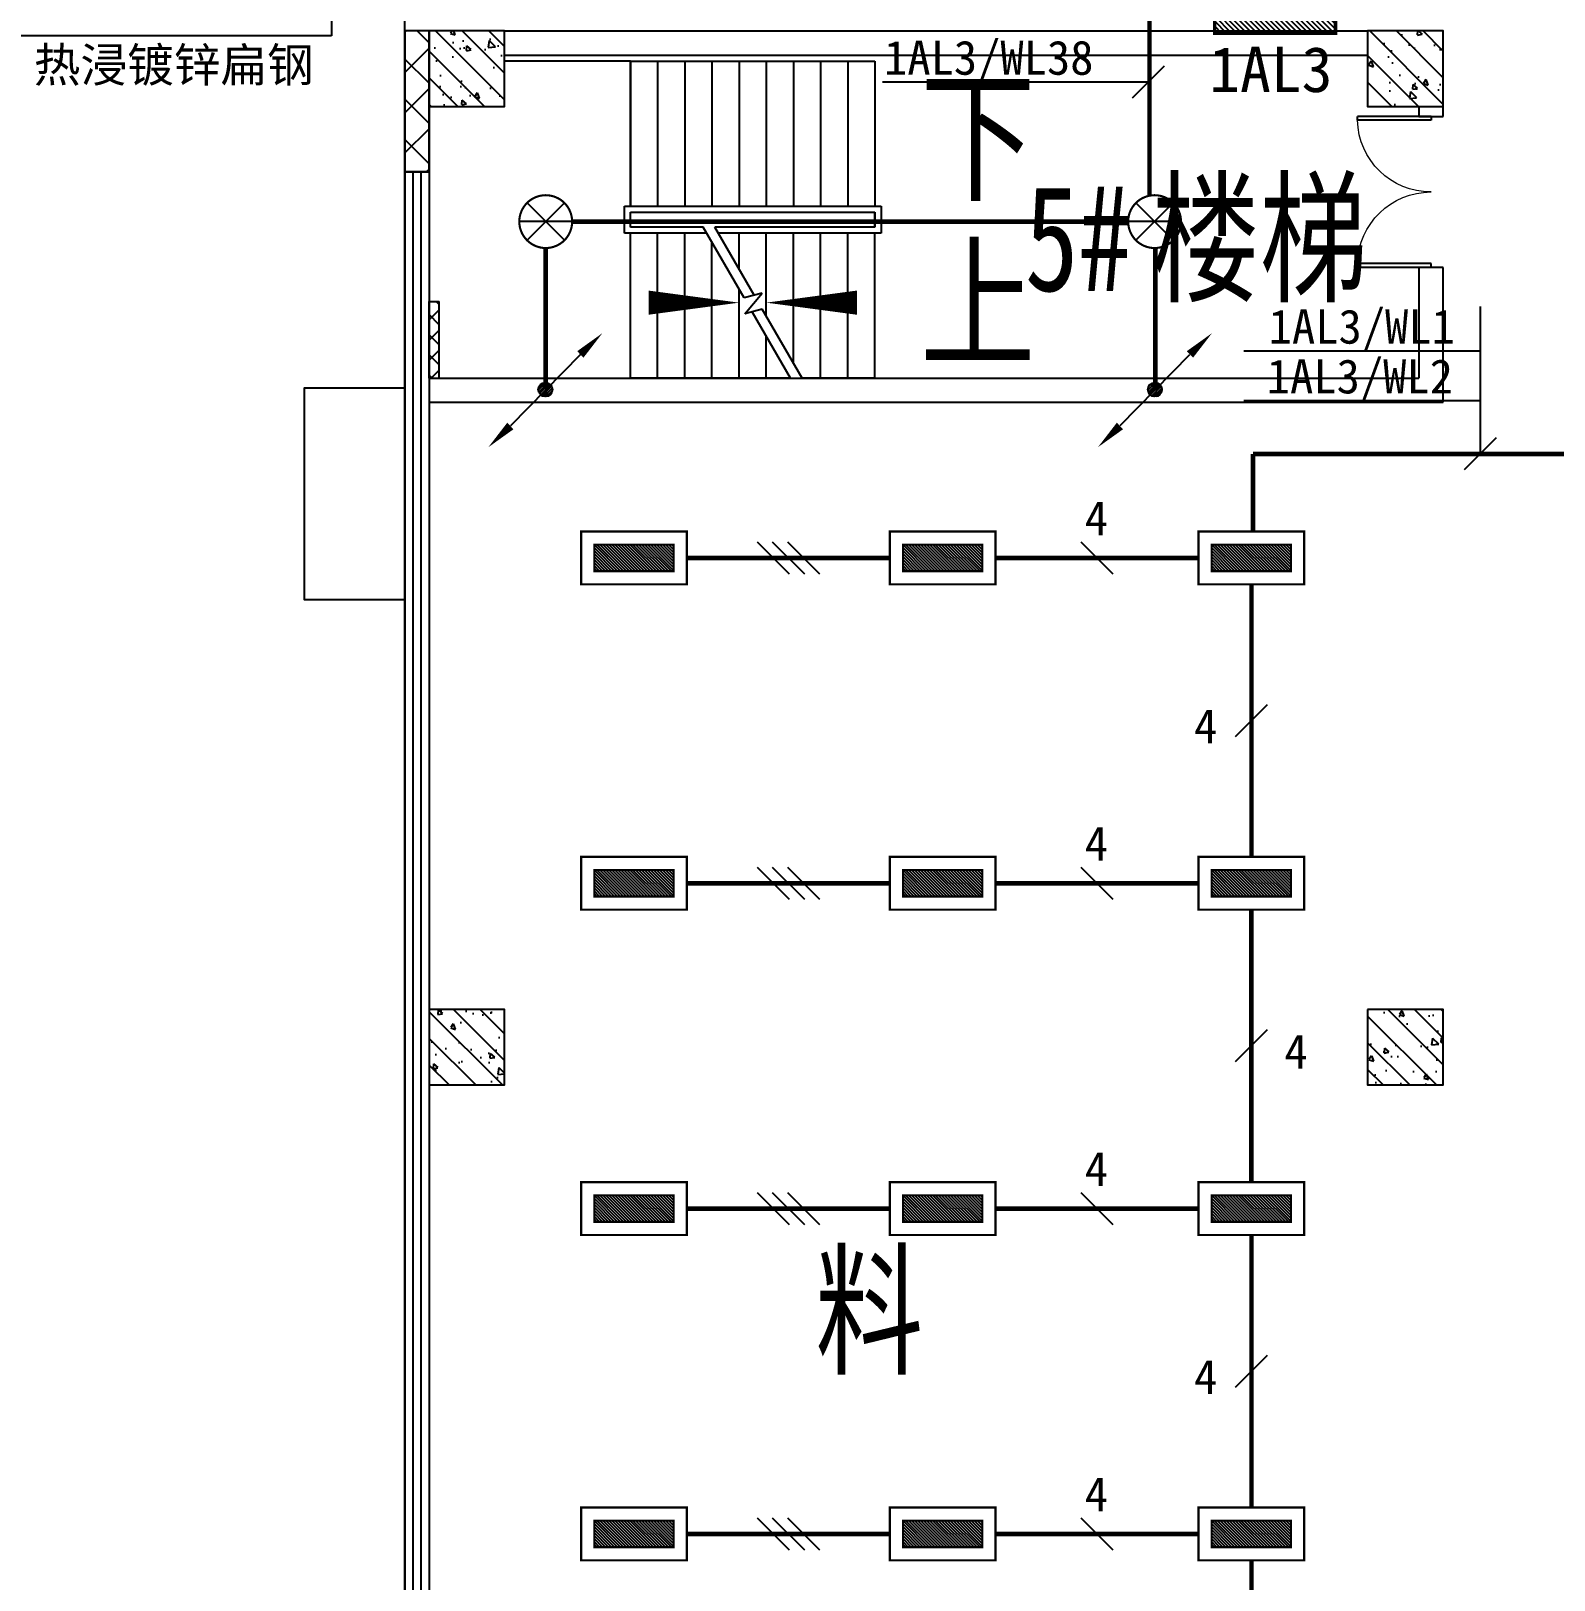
# Model space of a CAD drawing. Header units: millimetres. Extents: x -633009578 to 5705885, y -633235091 to 2571734.
# Drawn here: x 2773864 to 2788997, y 2112540 to 2127935 of the extents above; entities that cross this region are included whole.
import ezdxf

# ---------------------------------------------------------------- set-up
doc = ezdxf.new("R2010")
doc.units = ezdxf.units.MM
doc.header["$LTSCALE"] = 1000
doc.header["$MEASUREMENT"] = 0
doc.layers.get('0').update_dxf_attribs({"color": 9})
for name, color, linetype in [('3T_WOOD', 21, 'Continuous'), ('A-COLUM(柱)', 255, 'Continuous'), ('A-DOOR(门）', 4, 'Continuous'), ('A-F-AREA(计算)', 5, 'Continuous'), ('A-FLOR(看线)', 8, 'Continuous'), ('A-HATH(填充)', 8, 'Continuous'), ('A-STAR(楼梯)', 51, 'Continuous'), ('A-TEXT(房间)', 243, 'Continuous'), ('A-WALL(墙)', 255, 'Continuous'), ('A-WINDOW（窗）', 4, 'Continuous'), ('DIM_SYMB', 3, 'Continuous'), ('PUB_TEXT', 7, 'Continuous'), ('WALL', 9, 'Continuous'), ('电-弱电平面-箭头', 3, 'Continuous'), ('电-强电平面-标注', 3, 'Continuous'), ('电-强电平面-线缆', 3, 'Continuous'), ('电-桥架', 4, 'Continuous'), ('设备-照明', 3, 'Continuous'), ('设备-箱柜', 3, 'Continuous')]:
    doc.layers.add(name, color=color, linetype=linetype)
doc.styles.add('_TCH', font='simhei.ttf', dxfattribs={"width": 0.75, "bigfont": 'hztxt.shx'})
doc.styles.add('_TCH_DIM', font='simhei.ttf', dxfattribs={"width": 0.8, "bigfont": 'hztxt.shx'})
doc.styles.add('ELEC-DIM', font='simhei.ttf')
doc.styles.add('IDQSTYLE', font='simhei.ttf', dxfattribs={"width": 0.707, "bigfont": 'hztxt.shx'})

# ---------------------------------------------------------------- blocks, each defined once
blk = doc.blocks.new('$DorLib2D$00000002')
for p, q in [((-0.5, -5.684341886080802e-17), (-0.5000000000000007, 0.4875)), ((-0.4750000000000007, 0.4875), (-0.5000000000000007, 0.4875)), ((-0.475, -2.842170943040401e-17), (-0.4750000000000007, 0.4875)), ((0.475, -2.842170943040401e-17), (0.4750000000000007, 0.4875)), ((0.4750000000000007, 0.4875), (0.5000000000000007, 0.4875)), ((0.5, -5.684341886080802e-17), (0.5000000000000007, 0.4875)), ((-0.5, -5.684341886080802e-17), (-0.475, -2.842170943040401e-17)), ((0.5, -5.684341886080802e-17), (0.475, -2.842170943040401e-17))]:
    blk.add_line(p, q)
at = {"lineweight": 13}
for centre, start, end in [((-0.4875, -4.263256414560601e-17), 0, 88.53071641864632), ((0.4875, -4.263256414560601e-17), 91.4692835813537, 180)]:
    blk.add_arc(centre, 0.4875, start, end, dxfattribs=at)
blk = doc.blocks.new('$TCHSYS$WIN2D')
for p, q in [((-0.5, 0.5), (0.5, 0.5)), ((-0.5, 0.5), (-0.4999999999999999, -0.5)), ((0.5, 0.1666666666666666), (-0.5, 0.1666666666666666)), ((0.5, -0.1666666666666667), (-0.5, -0.1666666666666667)), ((-0.4999999999999999, -0.5), (0.5, -0.5))]:
    blk.add_line(p, q)
blk = doc.blocks.new('_FZH')
h = blk.add_hatch()
h.set_pattern_fill('钢筋混凝土', color=256, scale=0.1, style=0)
h.set_pattern_definition([(45, (0, 0), (-0.1767766952966369, 0.1767766952966369), []), (50, (0, 0), (0.7172601826007535, -0.06275213498259512), [0.07500000000000001, -0.8250000000000001]), (355, (0, 0), (-0.138751333613, 0.7521921337000119), [0.06, -0.66]), (100.4514, (0.05977168000000001, -0.00522934), (0.5785093817140216, 0.6894395420609536), [0.06374019, -0.701142112]), (46.1842, (0, 0.2), (1.067241048625645, -0.1655190143290181), [0.1125, -1.2375]), (96.6356, (0.088936745, 0.186206693), (0.9346627055487033, 0.9741178709004418), [0.095610288, -1.051713]), (351.1842, (0, 0.2), (0.9346619451336272, 0.9741186009253247), [0.09000000000000001, -0.9900000000000001]), (21, (0.1, 0.15), (0.5969070521184617, -0.4026188906653388), [0.07500000000000001, -0.8250000000000001]), (326, (0.1, 0.15), (0.2433153319215824, 0.7251500450468529), [0.06, -0.66]), (71.4514, (0.149742233, 0.116448394), (0.84022262858149, 0.3225304967099524), [0.06374019, -0.701142112]), (37.50000000000001, (0, 0), (0.01215985531729062, 0.3328938538313115), [0, -0.652, 0, -0.67, 0, -0.6625000000000001]), (7.499999999999999, (0, 0), (0.2630695374421486, 0.3944117118823603), [0, -0.382, 0, -0.637, 0, -0.2525]), (-32.5, (-0.223, 0), (0.533822436172409, -0.02255487173437976), [0, -0.25, 0, -0.78, 0, -1.035]), (-42.5, (-0.323, 0), (0.5831861693423862, 0.1001049823323177), [0, -0.325, 0, -0.518, 0, -0.735])])
h.paths.add_polyline_path([(-0.5, -0.5), (0.5, -0.5), (0.5, 0.5), (-0.5, 0.5)])
blk.add_lwpolyline([(-0.5, -0.5), (0.5, -0.5), (0.5, 0.5), (-0.5, 0.5)], close=True)
blk = doc.blocks.new('9-29-1')
at = {"layer": 'A-HATH(填充)'}
h = blk.add_hatch(dxfattribs=at)
h.set_pattern_fill('多孔材料', color=256, scale=100, style=0)
h.set_pattern_definition([(45, (-1310357.920547368, -13.22285339003429), (-200.0002033111466, 200.0002033111467), []), (135, (-1310357.920547368, -13.22285339003429), (-200.0002033111467, -200.0002033111466), [])])
h.paths.add_polyline_path([(1121700.598288357, 1449957.113137866), (1121700.598288356, 1448557.113138024), (1121940.598288355, 1448557.113138024), (1121940.598288357, 1449957.113137866)])
h = blk.add_hatch(dxfattribs=at)
h.set_pattern_fill('多孔材料', color=256, scale=50, style=0)
h.set_pattern_definition([(45, (-1310457.920547368, -13.22285339003429), (-100.0001016555733, 100.0001016555733), []), (135, (-1310457.920547368, -13.22285339003429), (-100.0001016555733, -100.0001016555733), [])])
h.paths.add_polyline_path([(1122040.5982886, 1446507.113137798), (1122040.59828857, 1447267.113135172), (1121940.59828857, 1447267.113135168), (1121940.5982886, 1446507.113137794)])
at = {"layer": 'A-F-AREA(计算)'}
blk.add_lwpolyline([(1121700.598288358, 1518097.113137865), (1255980.598288358, 1518097.113137865), (1255980.598288358, 1382017.113137865), (1121700.598288358, 1382017.113137865)], close=True, dxfattribs=at)
at = {"layer": 'A-FLOR(看线)'}
blk.add_lwpolyline([(1121700.598288365, 1446407.113136403), (1120700.598288365, 1446407.113136403), (1120700.598288365, 1444307.113136558), (1121700.598288359, 1444307.113136558)], dxfattribs=at)
at = {"layer": 'A-STAR(楼梯)'}
for p, q in [((1123940.598288404, 1449657.113137783), (1122690.598287918, 1449657.113137821)), ((1123940.598288404, 1449657.113137783), (1126370.598288404, 1449657.113137783)), ((1123940.598288404, 1449657.113137783), (1123940.598288569, 1448217.113137917)), ((1123940.598288734, 1448217.113137917), (1123940.598288404, 1449657.113137783)), ((1124210.598288404, 1449657.113137783), (1124210.598288243, 1448217.113137917)), ((1124480.598288404, 1449657.113137783), (1124480.598288243, 1448217.113137917)), ((1124750.598288404, 1449657.113137783), (1124750.598288569, 1448217.113137917)), ((1125020.598288404, 1449657.113137783), (1125020.598288243, 1448217.113137917)), ((1125290.598288404, 1449657.113137783), (1125290.598288243, 1448217.113137917)), ((1125560.598288404, 1449657.113137783), (1125560.598288569, 1448217.113137917)), ((1125830.598288404, 1449657.113137783), (1125830.598288243, 1448217.113137917)), ((1126100.598288404, 1449657.113137783), (1126100.598288243, 1448217.113137917)), ((1126370.598288404, 1449657.113137783), (1126370.598288569, 1448217.113137917)), ((1121940.598288352, 1449207.113138146), (1121940.598288404, 1446507.113137783)), ((1123880.598288662, 1447947.113137841), (1123880.598288662, 1448217.113137841)), ((1123880.598288662, 1448217.113137841), (1126430.598288662, 1448217.113137841)), ((1126430.598288662, 1448217.113137841), (1126430.598288662, 1447947.113137841)), ((1123940.598288404, 1448157.113137783), (1126370.598288404, 1448157.113137783)), ((1123940.598286337, 1448007.113137644), (1123940.598286337, 1448157.113137841)), ((1123940.598286337, 1448157.113137841), (1126370.598288662, 1448157.113137841)), ((1123940.598288507, 1448007.113137678), (1123940.598288537, 1448157.113137591)), ((1126370.598288662, 1448157.113137841), (1126370.598288662, 1448007.113137644)), ((1126370.598288404, 1448007.113137783), (1126370.598288404, 1448157.113137783)), ((1124699.491575815, 1447947.113137917), (1123880.598288662, 1447947.113137841)), ((1124664.850559773, 1448007.113137761), (1123940.598288404, 1448007.113137783)), ((1124664.850559822, 1448007.113137678), (1123940.598286337, 1448007.113137644)), ((1123940.598288404, 1446507.113137783), (1123940.598288569, 1447947.113137917)), ((1123940.598288404, 1446507.113137783), (1123940.598288507, 1447947.113137917)), ((1124210.598288404, 1446507.113137783), (1124210.598288569, 1447947.113137917)), ((1124480.598288404, 1446507.113137783), (1124480.598288243, 1447947.113137917)), ((1125070.657715692, 1447304.234525234), (1124664.850559776, 1448007.113137761)), ((1126370.598288404, 1448007.113137783), (1124780.320613687, 1448007.113137761)), ((1125170.657715755, 1447331.029444494), (1124780.320613359, 1448007.113137761)), ((1126370.598288662, 1448007.113137644), (1124780.320613735, 1448007.113137678)), ((1126430.598288662, 1447947.113137841), (1124814.961629756, 1447947.113137917)), ((1125020.598288787, 1447590.939996663), (1125020.598288569, 1447947.113137917)), ((1125290.598288346, 1447123.28627915), (1125290.598288243, 1447947.113137917)), ((1125560.598288291, 1446655.632561184), (1125560.598288569, 1447947.113137917)), ((1125830.598288404, 1446507.113137783), (1125830.598288569, 1447947.113137917)), ((1126100.598288404, 1446507.113137783), (1126100.598288243, 1447947.113137917)), ((1126370.598288404, 1446507.113137783), (1126370.598288569, 1447947.113137917)), ((1124750.598288404, 1446507.113137783), (1124750.598288503, 1447858.593714881)), ((1125020.598288404, 1446507.113137783), (1125020.598288764, 1447390.939996117)), ((1125251.057703864, 1447352.572553243), (1125070.657715692, 1447304.234525234)), ((1125078.165469497, 1447146.527611804), (1125251.057703864, 1447352.572553243)), ((1125250.517022144, 1447192.709068385), (1125078.165469497, 1447146.527611804)), ((1125530.875963192, 1446507.113137761), (1125150.517022045, 1447165.914149115)), ((1125646.346017229, 1446507.113137761), (1125250.517022144, 1447192.709068385)), ((1125290.598288404, 1446507.113137783), (1125290.598288369, 1446923.286278678)), ((1121940.598288404, 1446507.113137783), (1123940.598288404, 1446507.113137783)), ((1125530.875963243, 1446507.113137761), (1123940.598288404, 1446507.113137783)), ((1126370.598288404, 1446507.113137783), (1125646.34601738, 1446507.11313776))]:
    blk.add_line(p, q, dxfattribs=at)
at = {"layer": 'A-WALL(墙)'}
for p, q in [((1122690.598288357, 1449957.113137772), (1131265.598287918, 1449957.113137817)), ((1122690.598288357, 1449717.113137772), (1131265.598287918, 1449717.113137814)), ((1131775.598288462, 1449207.113137495), (1131775.598288354, 1449107.113138533)), ((1132015.598288425, 1449107.113138533), (1132015.598288375, 1449207.113137495)), ((1131775.598288354, 1449107.113138533), (1132015.598288425, 1449107.113138533)), ((1132015.598288425, 1447607.113138024), (1131775.598288354, 1447607.113138024)), ((1131775.598288354, 1447607.113138024), (1131775.598288437, 1446507.113137792)), ((1132015.598288439, 1446267.113137793), (1132015.598288425, 1447607.113138024)), ((1121940.5982886, 1446507.113137794), (1121940.59828857, 1447267.113135168)), ((1121940.59828857, 1447267.113135168), (1122040.59828857, 1447267.113135172)), ((1122040.5982886, 1446507.113137798), (1122040.59828857, 1447267.113135172)), ((1121940.5982886, 1446507.113137794), (1122040.5982886, 1446507.113137798)), ((1121940.598288356, 1446507.113137798), (1131775.598288437, 1446507.113137792)), ((1121940.598288356, 1446507.113137798), (1121940.598288356, 1446267.113137798)), ((1121940.598288356, 1446267.113137798), (1132015.598288439, 1446267.113137793))]:
    blk.add_line(p, q, dxfattribs=at)
at = {"layer": 'DIM_SYMB'}
for points in [[(1126505.598288404, 1448907.113137783, 0, 0, 0), (1122940.598288404, 1448907.113137783, 0, 0, 0), (1122940.598288404, 1447257.113137783, 0, 0, 0), (1125020.598288404, 1447257.113137783, 0, 240.0000000000001, 0), (1124120.598288404, 1447257.113137783, 0, 0, 0)], [(1126505.598288404, 1447257.113137783, 0, 0, 0), (1125290.598288404, 1447257.113137783, 0, 240.0000000000001, 0), (1126190.598288404, 1447257.113137783, 0, 0, 0)]]:
    blk.add_lwpolyline(points, format="xyseb", dxfattribs=at)
at = {"layer": 'WALL'}
for p, q in [((1121700.598288357, 1449957.113137866), (1121700.598288356, 1448557.113138024)), ((1121940.598288357, 1449957.113137866), (1121700.598288357, 1449957.113137866)), ((1121940.598288355, 1448557.113138024), (1121940.598288357, 1449957.113137866)), ((1121700.598288356, 1448557.113138024), (1121940.598288355, 1448557.113138024))]:
    blk.add_line(p, q, dxfattribs=at)
at = {"layer": 'A-COLUM(柱)', "xscale": 750, "yscale": 750, "zscale": 750, "rotation": 270}
for p in [(1122315.598288357, 1449582.113137866), (1131640.598288357, 1449582.113137866), (1122315.598288357, 1439857.113137866), (1131640.598288357, 1439857.113137866)]:
    blk.add_blockref('_FZH', p, dxfattribs=at)
at = {"layer": 'A-DOOR(门）', "extrusion": (0, 0, -1), "xscale": 1500, "yscale": 1500, "zscale": 1500, "rotation": 270}
blk.add_blockref('$DorLib2D$00000002', (-1131895.598288413, 1448357.113138479), dxfattribs=at)
at = {"layer": 'A-WINDOW（窗）', "xscale": 52000, "yscale": 240, "zscale": 52000, "rotation": 270}
blk.add_blockref('$TCHSYS$WIN2D', (1121820.598288357, 1422557.113137817), dxfattribs=at)
at = {"layer": 'A-TEXT(房间)', "style": '_TCH', "width": 0.75}
for s, p in [('楼梯', (1129118.504208307, 1447373.56058244, 1714.166666666667)), ('5#', (1127858.504208307, 1447373.56058244, 1714.166666666667)), ('料', (1125776.967396811, 1436714.845554315))]:
    blk.add_text(s, height=1050, dxfattribs=at).set_placement(p)
at = {"layer": 'PUB_TEXT', "style": '_TCH_DIM', "width": 0.8}
for s, p in [('下', (1126820.598288404, 1448382.113137783)), ('上', (1126820.598288404, 1446732.113137783))]:
    blk.add_text(s, height=1050, dxfattribs=at).set_placement(p)
blk = doc.blocks.new('*X27')
at = {"color": 0}
for p, q in [((99.8306862801869, 192.7445173280992), (101.9907448318158, 194.9045758797282)), ((99.8306862801869, 193.1687813968112), (101.5664807631039, 194.9045758797282)), ((99.8306862801869, 193.5930454655231), (101.142216694392, 194.9045758797282)), ((99.8306862801869, 194.017309534235), (100.71795262568, 194.9045758797282)), ((99.8306862801869, 194.441573602947), (100.2936885569681, 194.9045758797282)), ((99.8306862801869, 194.8658376716589), (99.86942448825616, 194.9045758797282)), ((99.91500890052772, 192.4045758797282), (102.4150089005277, 194.9045758797282)), ((100.3392729692396, 192.4045758797282), (102.8392729692397, 194.9045758797282)), ((100.7635370379516, 192.4045758797282), (103.2635370379516, 194.9045758797282)), ((101.1878011066635, 192.4045758797282), (103.6878011066635, 194.9045758797282)), ((101.6120651753754, 192.4045758797282), (104.1120651753754, 194.9045758797282)), ((102.0363292440874, 192.4045758797282), (104.5363292440874, 194.9045758797282)), ((102.4605933127993, 192.4045758797282), (104.9605933127993, 194.9045758797282)), ((102.8848573815112, 192.4045758797282), (105.3848573815112, 194.9045758797282)), ((103.3091214502232, 192.4045758797282), (105.8091214502232, 194.9045758797282)), ((103.7333855189351, 192.4045758797282), (106.2333855189351, 194.9045758797282)), ((104.157649587647, 192.4045758797282), (106.657649587647, 194.9045758797282)), ((104.5819136563589, 192.4045758797282), (107.0819136563589, 194.9045758797282)), ((105.0061777250709, 192.4045758797282), (107.5061777250709, 194.9045758797282)), ((105.4304417937828, 192.4045758797282), (107.9304417937828, 194.9045758797282)), ((105.8547058624947, 192.4045758797282), (108.3547058624947, 194.9045758797282)), ((106.2789699312067, 192.4045758797282), (108.7789699312067, 194.9045758797282)), ((106.7032339999186, 192.4045758797282), (109.2032339999186, 194.9045758797282)), ((107.1274980686305, 192.4045758797282), (109.6274980686305, 194.9045758797282)), ((107.5517621373425, 192.4045758797282), (109.8306862801869, 194.6835000225726)), ((107.9760262060544, 192.4045758797282), (109.8306862801869, 194.2592359538607)), ((108.4002902747663, 192.4045758797282), (109.8306862801869, 193.8349718851487)), ((108.8245543434782, 192.4045758797282), (109.8306862801869, 193.4107078164368)), ((109.2488184121902, 192.4045758797282), (109.8306862801869, 192.9864437477249)), ((109.6730824809021, 192.4045758797282), (109.8306862801869, 192.562179679013))]:
    blk.add_line(p, q, dxfattribs=at)
blk = doc.blocks.new('HC000427')
at = {"color": 0, "linetype": 'Continuous', "const_width": 0.3}
blk.add_lwpolyline([(5, 2.5), (-5, 2.5), (-5, -2.5), (5, -2.5)], close=True, dxfattribs=at)
blk.add_lwpolyline([(5, 0), (-5, 0)], dxfattribs=at)
at = {"color": 0, "linetype": 'Continuous'}
blk.add_blockref('*X27', (-104.8306862801869, -194.9045758797282), dxfattribs=at)
at = {"color": 0, "style": 'IDQSTYLE', "width": 0.7}
blk.add_attdef('PSFHATT', (7, -2.5), '', height=2.5, dxfattribs=at)
blk = doc.blocks.new('HC000073')
at = {"color": 0, "linetype": 'Continuous'}
for p, q in [((-1.76776695296229, 1.76776695296229), (1.767766952970533, -1.767766952970533)), ((1.76776695297059, 1.767766952970476), (-1.767766952966383, -1.767766952966497)), ((-2.499999999999943, -5.684341886080801e-14), (2.500000000000057, -5.684341886080801e-14))]:
    blk.add_line(p, q, dxfattribs=at)
at = {"color": 0, "linetype": 'Continuous', "const_width": 0.2}
blk.add_lwpolyline([(1.76776695296644, -1.76776695296644, 0.1989123673796617), (2.500000000000057, 0, 0.1989123673796613), (1.767766952966383, 1.767766952966326, 0.198912367379653), (1.137288912133798e-13, 2.499999999999943, 0.1989123673796647), (-1.767766952966269, 1.767766952966327, 0.1989123673796613), (-2.499999999999943, 1.951292859901378e-16, 0.1989123673796761), (-1.767766952966269, -1.76776695296644, 0.1989123673796719), (1.12894543431545e-13, -2.500000000000057, 0.1989123673796541)], format="xyb", close=True, dxfattribs=at)
at = {"color": 0, "style": 'IDQSTYLE', "width": 0.7}
blk.add_attdef('PSFHATT', (4.500000010000057, -2.500000010000057), '', height=2.5, dxfattribs=at)
blk = doc.blocks.new('*X147')
at = {"color": 0, "linetype": 'Continuous'}
for p, q in [((192.590110055903, 446.7242872143482), (193.9264208598343, 448.0605980182795)), ((192.6512440212146, 447.2096852483717), (193.4410228258108, 447.9994640529679)), ((192.666080612941, 446.3759937026742), (194.2747143715083, 447.9846274612416)), ((192.8122309321682, 446.0978799531896), (194.552828120993, 447.8384771420143)), ((193.0126674313866, 445.874052383696), (194.7766556904866, 447.6380406427959)), ((193.2651240367983, 445.7022449203958), (194.9484631537868, 447.3855840373842)), ((193.5780466605768, 445.5909034754624), (195.0598045987202, 447.0726614136058)), ((193.9838870800477, 445.5724798262212), (195.0782282479613, 446.6668209941349))]:
    blk.add_line(p, q, dxfattribs=at)
blk = doc.blocks.new('HC001443')
at = {"color": 0, "linetype": 'Continuous'}
for p, q in [((0, -0.05776119327242668), (3.105492900474815, 3.117216328523909)), ((1.307398633798584e-12, -0.05776119327106244), (-3.105492900473507, -3.232738715067399))]:
    blk.add_line(p, q, dxfattribs=at)
for points in [[(3.105492900474815, 3.117216328523909, 0.8, 0, 0), (5.057392361378561, 5.003787405167827, 0, 0, 0)], [(-3.105492900473507, -3.232738715067399, 0.8, 0, 0), (-5.057392361377197, -5.119309791711203, 0, 0, 0)]]:
    blk.add_lwpolyline(points, format="xyseb", dxfattribs=at)
blk.add_circle((0, 0), 0.625, dxfattribs=at)
at = {"color": 0, "linetype": 'Continuous', "xscale": 0.5, "yscale": 0.5, "zscale": 0.5}
blk.add_blockref('*X147', (-96.91845018383214, -223.4069038532592), dxfattribs=at)
at = {"color": 0, "style": 'IDQSTYLE', "width": 0.7}
blk.add_attdef('PSFHATT', (7.057392361378561, -5.119309791711203), '', height=2.5, dxfattribs=at)
blk = doc.blocks.new('*X353')
at = {"color": 0, "linetype": 'Continuous'}
for p, q in [((277.1059544658493, 221.9516255332986), (279.536990929048, 224.3826619964973)), ((277.1059544658493, 222.2344682457732), (279.2541482165735, 224.3826619964973)), ((277.1059544658493, 222.5173109582479), (278.9713055040988, 224.3826619964973)), ((277.1059544658493, 222.8001536707225), (278.6884627916242, 224.3826619964973)), ((277.1059544658493, 223.0829963831971), (278.4056200791496, 224.3826619964973)), ((277.1059544658493, 223.3658390956717), (278.122777366675, 224.3826619964973)), ((277.1059544658493, 223.6486818081463), (277.8399346542004, 224.3826619964973)), ((277.1059544658493, 223.9315245206209), (277.5570919417257, 224.3826619964973)), ((277.1059544658493, 224.2143672330955), (277.2742492292511, 224.3826619964973)), ((277.3198336415227, 221.8826619964973), (279.8198336415227, 224.3826619964973)), ((277.6026763539973, 221.8826619964973), (280.1026763539973, 224.3826619964973)), ((277.8855190664719, 221.8826619964973), (280.3855190664719, 224.3826619964973)), ((278.1683617789465, 221.8826619964973), (280.6683617789466, 224.3826619964973)), ((278.4512044914212, 221.8826619964973), (280.9512044914212, 224.3826619964973)), ((278.7340472038958, 221.8826619964973), (281.2340472038958, 224.3826619964973)), ((279.0168899163704, 221.8826619964973), (281.5168899163704, 224.3826619964973)), ((279.299732628845, 221.8826619964973), (281.799732628845, 224.3826619964973)), ((279.5825753413196, 221.8826619964973), (282.0825753413196, 224.3826619964973)), ((279.8654180537943, 221.8826619964973), (282.3654180537943, 224.3826619964973)), ((280.1482607662689, 221.8826619964973), (282.6482607662689, 224.3826619964973)), ((280.4311034787435, 221.8826619964973), (282.9311034787435, 224.3826619964973)), ((280.7139461912181, 221.8826619964973), (283.2139461912181, 224.3826619964973)), ((280.9967889036927, 221.8826619964973), (283.4967889036927, 224.3826619964973)), ((281.2796316161674, 221.8826619964973), (283.7796316161674, 224.3826619964973)), ((281.5624743286419, 221.8826619964973), (284.062474328642, 224.3826619964973)), ((281.8453170411166, 221.8826619964973), (284.3453170411166, 224.3826619964973)), ((282.1281597535912, 221.8826619964973), (284.6059544658494, 224.3604567087555)), ((282.4110024660658, 221.8826619964973), (284.6059544658494, 224.0776139962809)), ((282.6938451785405, 221.8826619964973), (284.6059544658494, 223.7947712838063)), ((282.976687891015, 221.8826619964973), (284.6059544658494, 223.5119285713317)), ((283.2595306034897, 221.8826619964973), (284.6059544658494, 223.229085858857)), ((283.5423733159643, 221.8826619964973), (284.6059544658494, 222.9462431463824)), ((283.8252160284389, 221.8826619964973), (284.6059544658494, 222.6634004339078)), ((284.1080587409135, 221.8826619964973), (284.6059544658494, 222.3805577214332)), ((284.3909014533882, 221.8826619964973), (284.6059544658494, 222.0977150089586))]:
    blk.add_line(p, q, dxfattribs=at)
blk = doc.blocks.new('HC000062')
at = {"color": 0, "linetype": 'Continuous', "const_width": 0.2}
for points in [[(-4.97662087547036, 2.499999999999943), (5.023379124529697, 2.499999999999943), (5.023379124529697, -2.500000000000057), (-4.97662087547036, -2.500000000000057), (-4.97662087547036, 2.499999999999943)], [(-3.72662087547036, 1.25), (-3.72662087547036, -1.250000000000057), (3.773379124529697, -1.250000000000057), (3.773379124529697, 1.25), (-3.72662087547036, 1.25)]]:
    blk.add_lwpolyline(points, dxfattribs=at)
at = {"color": 0, "linetype": 'Continuous'}
blk.add_blockref('*X353', (-280.8325753413197, -223.1326619964974), dxfattribs=at)
at = {"color": 0, "style": 'IDQSTYLE', "width": 0.7}
blk.add_attdef('PSFHATT', (7.023379124529697, -2.500000000000057), '', height=2.5, dxfattribs=at)

msp = doc.modelspace()

# ---------------------------------------------------------------- linework, layer by layer
at = {"layer": '电-强电平面-标注'}
for p, q in [((2785123.484771902, 2127583.59902574), (2784805.286720367, 2127265.400974207)), ((2784671.210002277, 2127424.499999973), (2782324.695846157, 2127424.499999973)), ((2784964.385746134, 2127424.499999973), (2784671.210002277, 2127424.499999973)), ((2788261.888251021, 2125195.369173272), (2788261.888251021, 2123731.000000082)), ((2788261.888251021, 2124752.18540402), (2785915.3740949, 2124752.18540402)), ((2788261.888251021, 2124257.499999973), (2785915.3740949, 2124257.499999973)), ((2788420.987276788, 2123890.099025849), (2788102.789225253, 2123571.900974316)), ((2781080.01648077, 2122856.951051649), (2781398.214532305, 2122538.753000116)), ((2781230.01648077, 2122856.951051649), (2781548.214532305, 2122538.753000116)), ((2781380.01648077, 2122856.951051649), (2781698.214532305, 2122538.753000116)), ((2784296.683147438, 2122856.95105165), (2784614.881198971, 2122538.753000116)), ((2785832.471288846, 2120922.086333449), (2786150.66934038, 2121240.284384982)), ((2781080.01648077, 2119623.617718316), (2781398.214532305, 2119305.419666782)), ((2781230.01648077, 2119623.617718316), (2781548.214532305, 2119305.419666782)), ((2781380.01648077, 2119623.617718316), (2781698.214532305, 2119305.419666782)), ((2784296.683147438, 2119623.617718316), (2784614.881198971, 2119305.419666782)), ((2786148.214532319, 2118006.951051648), (2785830.016480784, 2117688.753000116)), ((2781080.01648077, 2116390.284384982), (2781398.214532305, 2116072.086333449)), ((2781230.01648077, 2116390.284384982), (2781548.214532305, 2116072.086333449)), ((2781380.01648077, 2116390.284384982), (2781698.214532305, 2116072.086333449)), ((2784296.683147438, 2116390.284384983), (2784614.881198971, 2116072.086333449)), ((2785832.471288846, 2114455.419666782), (2786150.66934038, 2114773.617718315)), ((2781080.01648077, 2113156.951051649), (2781398.214532305, 2112838.753000116)), ((2781230.01648077, 2113156.951051649), (2781548.214532305, 2112838.753000116)), ((2781380.01648077, 2113156.951051649), (2781698.214532305, 2112838.753000116)), ((2784296.683147438, 2113156.95105165), (2784614.881198971, 2112838.753000116))]:
    msp.add_line(p, q, dxfattribs=at)
at = {"layer": '电-强电平面-线缆', "color": 1, "linetype": 'Continuous', "const_width": 45}
for points in [[(2784977.5, 2126297.595445133), (2784977.5, 2128047.837024212)], [(2779241.18141743, 2126040.043389914), (2784765.726608919, 2126040.043389914)], [(2778978.68141743, 2124382.451690751), (2778978.68141743, 2125777.543389914)], [(2785035.360847578, 2124382.451690751), (2785035.360847578, 2125777.543389914)], [(2786006, 2123731.000000082), (2789253.327365116, 2123731.000000082)], [(2786006, 2122960.352025882), (2786006, 2123731.000000082)], [(2782397.448839871, 2122697.852025883), (2780380.782173204, 2122697.852025883)], [(2785464.115506537, 2122697.852025883), (2783447.448839871, 2122697.852025883)], [(2785991.570314613, 2122435.352025883), (2785991.570314613, 2119727.018692549)], [(2782397.448839871, 2119464.518692549), (2780380.782173204, 2119464.518692549)], [(2785464.115506537, 2119464.518692549), (2783447.448839871, 2119464.518692549)], [(2785989.115506551, 2116493.685359225), (2785989.115506551, 2119202.018692539)], [(2782397.448839871, 2116231.185359216), (2780380.782173204, 2116231.185359216)], [(2785464.115506537, 2116231.185359216), (2783447.448839871, 2116231.185359216)], [(2785991.570314613, 2115968.685359216), (2785991.570314613, 2113260.352025883)], [(2782397.448839871, 2112997.852025883), (2780380.782173204, 2112997.852025883)], [(2785464.115506537, 2112997.852025883), (2783447.448839871, 2112997.852025883)], [(2785991.570314613, 2112735.352025883), (2785991.570314613, 2110027.018692549)]]:
    msp.add_lwpolyline(points, dxfattribs=at)
at = {"layer": '设备-箱柜', "color": 6}
for p, q in [((2776851.227472513, 2129151.147019219), (2776851.227472513, 2127887.528169425)), ((2776851.227472513, 2127887.528169425), (2772583.090096812, 2127887.528169425))]:
    msp.add_line(p, q, dxfattribs=at)

# ---------------------------------------------------------------- block references
at = {"layer": '3T_WOOD'}
msp.add_blockref('9-29-1', (1655879.395743424, 677977.51603476), dxfattribs=at)
at = {"layer": '电-弱电平面-箭头', "color": 4, "xscale": 112, "yscale": 112, "zscale": 112}
for p in [(2778975.079201926, 2124371.040905857), (2785031.758632074, 2124371.040905857)]:
    msp.add_blockref('HC001443', p, dxfattribs=at)
at = {"layer": '电-桥架', "ltscale": 0.5, "xscale": -120, "yscale": 120, "zscale": 120}
msp.add_blockref('HC000427', (2786225.27572662, 2128211.101575641), dxfattribs=at)
at = {"layer": '设备-照明', "xscale": -105, "yscale": 105, "zscale": 105}
for name, p in [('HC000073', (2778978.68141743, 2126040.043389914)), ('HC000073', (2785028.226608919, 2126040.043389914)), ('HC000062', (2779858.236981254, 2122697.852025882)), ('HC000062', (2782924.903647941, 2122697.852025882)), ('HC000062', (2785991.570314627, 2122697.852025882)), ('HC000062', (2779858.236981254, 2119464.518692539)), ('HC000062', (2782924.903647941, 2119464.518692539)), ('HC000062', (2785991.570314627, 2119464.518692539)), ('HC000062', (2779858.236981254, 2116231.185359225)), ('HC000062', (2782924.903647941, 2116231.185359225)), ('HC000062', (2785991.570314627, 2116231.185359225)), ('HC000062', (2779858.236981254, 2112997.852025882)), ('HC000062', (2782924.903647941, 2112997.852025882)), ('HC000062', (2785991.570314627, 2112997.852025882))]:
    msp.add_blockref(name, p, dxfattribs=at)

# ---------------------------------------------------------------- texts
at = {"layer": '电-强电平面-标注', "style": 'ELEC-DIM'}
for s, p in [('1AL3/WL38', (2782340.222660506, 2127499.357913282)), ('1AL3/WL1', (2786161.888251022, 2124827.043317329)), ('1AL3/WL2', (2786142.900909249, 2124332.357913282)), ('4', (2784334.263185865, 2122922.852025883)), ('4', (2785420.051327271, 2120856.185359219)), ('4', (2784334.263185865, 2119689.518692549)), ('4', (2786317.596519209, 2117622.85202588)), ('4', (2784334.263185865, 2116456.185359216)), ('4', (2785420.051327271, 2114389.518692552)), ('4', (2784334.263185865, 2113222.852025883))]:
    msp.add_text(s, height=339.8734177215189, dxfattribs=at).set_placement(p)
at = {"layer": '电-桥架', "ltscale": 0.5, "style": 'ELEC-DIM'}
msp.add_text('1AL3', height=450, dxfattribs=at).set_placement((2785571, 2127327.5))
at = {"layer": '设备-箱柜', "color": 6, "style": 'ELEC-DIM'}
msp.add_text('热浸镀锌扁钢', height=339.8734177215189, dxfattribs=at).set_placement((2773892.600723282, 2127427.893877066))

doc.saveas('drawing.dxf')
